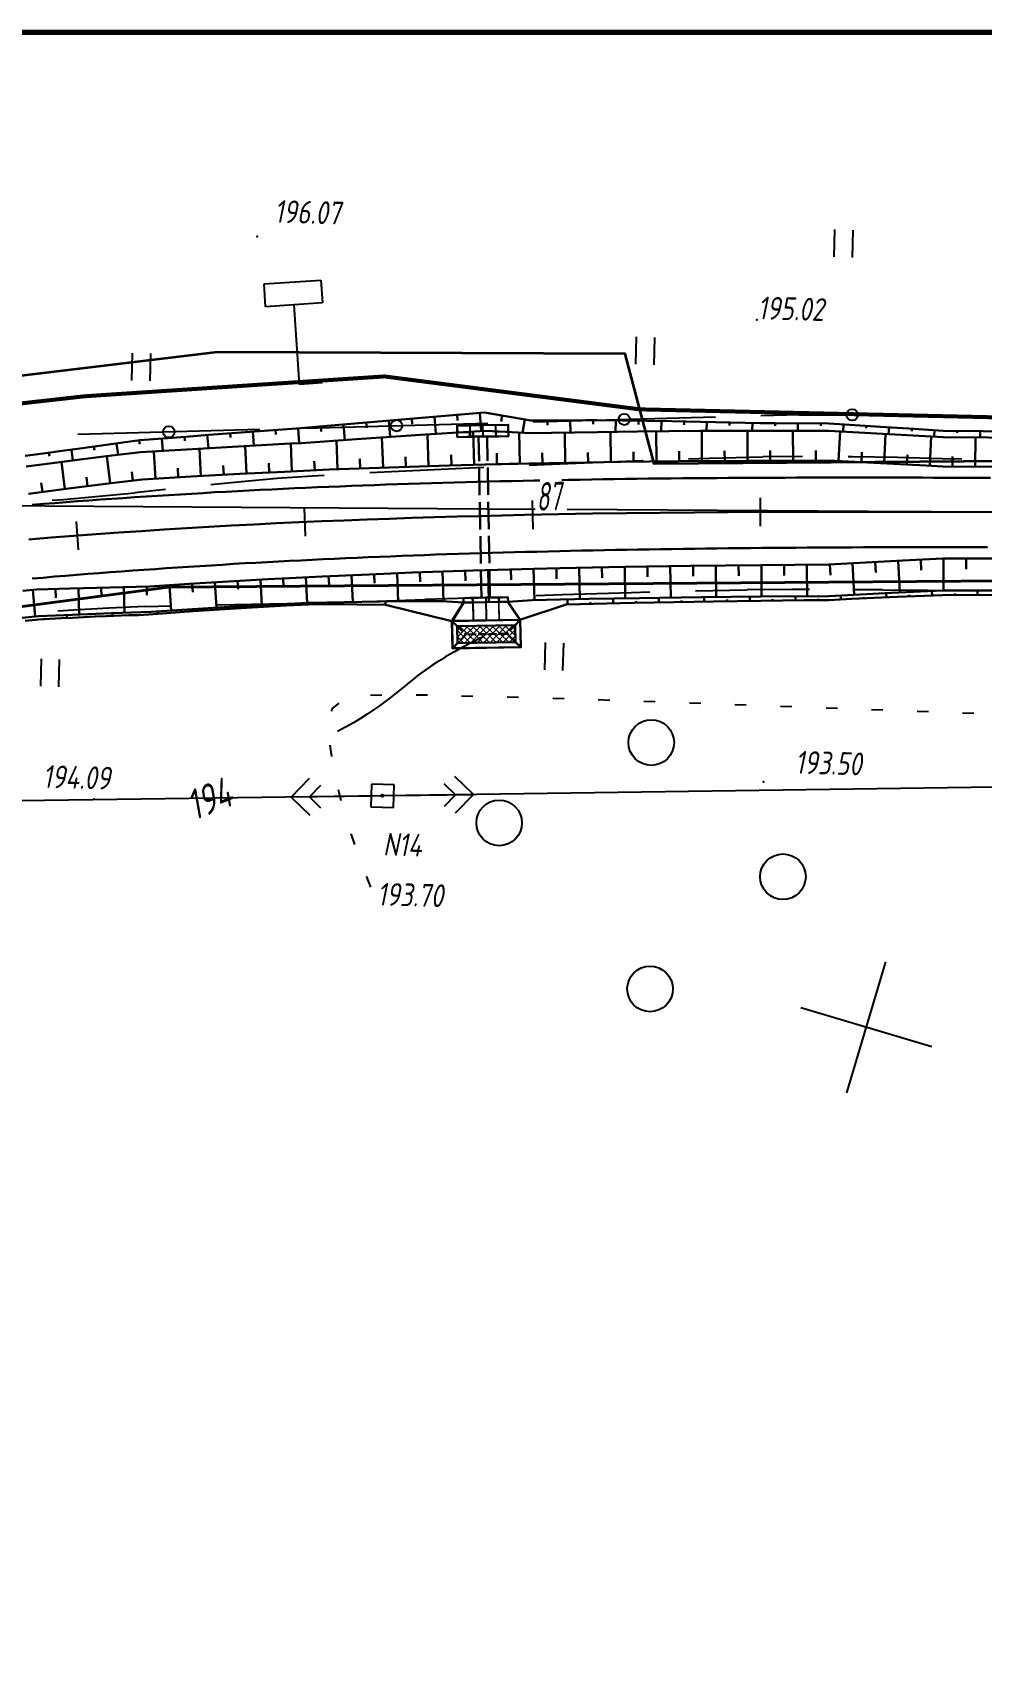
# Paper-space layout 'Лист1' of a CAD drawing. Header units: millimetres. Extents: x -631 to 409, y -3 to 286.
# Drawn here: x -108.6 to -25.3, y 143.5 to 286.5 of the extents above; entities that cross this region are included whole.
import ezdxf

# ---------------------------------------------------------------- set-up
doc = ezdxf.new("R2010")
doc.units = ezdxf.units.MM
doc.linetypes.add('ACAD_ISO02W100', pattern=[15, 12, -3])
doc.linetypes.add('CONTI', pattern=[0])
for name, color, linetype, lineweight in [('10', 1, 'Continuous', 35), ('КОПИЯ_ОСЬ_13_ОТКОСЫ', 7, 'Continuous', 30), ('КОПИЯ_ОСЬ_ГРАНИЦЫ_ПОЛОС', 7, 'Continuous', 30), ('ОСЬ_ВЕРХ_ПОКРЫТИЯ_ГРАНИЦЫ_ПОЛОС', 7, 'Continuous', 30), ('ОСЬ_ВЕРХ_ПОКРЫТИЯ_ОСЬ', 1, 'Continuous', 30), ('Трубы мет.', 7, 'ACAD_ISO02W100', 30)]:
    doc.layers.add(name, color=color, linetype=linetype, lineweight=lineweight)
for name, color, linetype in [('_Оформление', 7, 'Continuous'), ('_Ростелеком', 6, 'Continuous'), ('GOR_BDEFAULT', 212, 'CONTI'), ('NAD_MDEFAULT', 7, 'CONTI'), ('PI_OTDEFAULT', 172, 'CONTI'), ('PI_TTDEFAULT', 5, 'CONTI'), ('PLN_O', 7, 'CONTI'), ('SETKR', 2, 'CONTI'), ('SIT_LDEFAULT', 7, 'CONTI'), ('USLZNDEFAULT', 7, 'CONTI'), ('ZAPSKDEFAULT', 7, 'CONTI'), ('КОПИЯ_ОСЬ_ТАНГЕНСЫ', 1, 'Continuous'), ('ОСЬ_ВЕРХ_ПОКРЫТИЯ_ПИКЕТЫ', 1, 'Continuous')]:
    doc.layers.add(name, color=color, linetype=linetype)
doc.styles.add('eskd', font='isocpeur.ttf', dxfattribs={"width": 1.2, "height": 2})
doc.styles.add('SHRFT', font='isocpeui.ttf')
doc.styles.get("Standard").update_dxf_attribs({"font": 'isocpeui.ttf'})
doc.linetypes.add('Связь', pattern='A,12.5,[130,ltypeshp.shx,S=1,R=-30,X=0,Y=0.9],1,[130,ltypeshp.shx,S=1,R=-30,X=0,Y=0.9],1,[130,ltypeshp.shx,S=1,R=-30,X=0,Y=0.9],4.5', length=19)

# ---------------------------------------------------------------- blocks, each defined once
blk = doc.blocks.new('BL_333')
at = {"color": 0}
for p, q in [((0, -6), (0, 6)), ((-6, 0), (6, 0))]:
    blk.add_line(p, q, dxfattribs=at)
blk = doc.blocks.new('BL_2011')
at = {"color": 0}
for p, q in [((0, 0), (0, 2.4)), ((1.6, 0), (1.6, 2.4))]:
    blk.add_line(p, q, dxfattribs=at)
blk = doc.blocks.new('BL_2004')
at = {"color": 0}
blk.add_circle((0, 0), 2, dxfattribs=at)
blk = doc.blocks.new('BL_27')
at = {"color": 0}
for p, q in [((1, 1), (-1, 1)), ((-1, 1), (-1, -1)), ((1, -1), (1, 1)), ((-1, -1), (1, -1))]:
    blk.add_line(p, q, dxfattribs=at)
blk.add_circle((0, 0), 0.1, dxfattribs=at)
blk = doc.blocks.new('A$C25637593')
at = {"layer": 'Трубы мет.', "linetype": 'Continuous', "lineweight": 0}
h = blk.add_hatch(dxfattribs=at)
h.set_pattern_fill('ANSI37', color=256, scale=64, angle=180, style=0)
h.set_pattern_definition([(225, (2253.2026, 3680.535), (5.656854, -5.656854), []), (315, (2253.2026, 3680.535), (5.656854, 5.656854), [])])
h.paths.add_polyline_path([(49, 51), (79, 51), (79, -51), (49, -51)])
at = {"layer": 'Трубы мет.', "linetype": 'Continuous'}
for points in [[(8, -39), (8, -39), (40, -60), (40, -60), (40, 60), (8, 39), (8, 39)], [(40, 60), (49, 51)], [(88, 60), (79, 51)], [(0, 39), (0, 23), (0, 0), (0, -23), (0, -39)], [(0, 23), (8, 23), (8, 39), (0, 39)], [(0, -23), (8, -23), (8, -39), (0, -39)], [(40, -60), (49, -51)], [(79, -51), (88, -60)]]:
    blk.add_lwpolyline(points, dxfattribs=at)
at = {"layer": 'Трубы мет.', "linetype": 'Continuous', "lineweight": 0}
for points in [[(39, 23), (39, 58.1), (9, 38.5), (9, 23)], [(9, -23), (9, -38.5), (39, -58.1), (39, -23)]]:
    blk.add_lwpolyline(points, close=True, dxfattribs=at)
at = {"layer": 'Трубы мет.', "linetype": 'Continuous'}
for points in [[(40, 60), (88, 60), (88, -60), (40, -60)], [(49, 51), (79, 51), (79, -51), (49, -51)]]:
    blk.add_lwpolyline(points, close=True, dxfattribs=at)
at = {"layer": 'Трубы мет.', "ltscale": 1.2}
for points in [[(49, 51), (64, 36)], [(79, 51), (64, 36)], [(64, 36), (64, -36)], [(49, -51), (64, -36)], [(64, -36), (79, -51)]]:
    blk.add_lwpolyline(points, dxfattribs=at)
at = {"layer": 'Трубы мет.', "linetype": 'Continuous', "lineweight": 0}
for points in [[(1, 22), (39, 22)], [(1, 22), (1, 0.5)], [(1, 0.5), (39, 0.5)], [(39, 0.5), (39, 22)], [(1, -0.5), (39, -0.5)], [(1, -0.5), (1, -22)], [(1, -22), (39, -22)], [(39, -22), (39, -0.5)]]:
    blk.add_lwpolyline(points, dxfattribs=at)
blk = doc.blocks.new('A$C76A07AE2')
at = {"layer": 'Трубы мет.', "linetype": 'Continuous', "lineweight": 0}
for p, q in [((-18.9, 44.2), (-8, 44.2)), ((-18.9, 44.2), (-18.9, 23)), ((-4, 45), (-1.3, 45)), ((-18.9, 23), (0, 23)), ((-18.9, 22.1), (-0.9, 22.1)), ((-18.9, 22.1), (-18.9, 21.8)), ((-18.9, 21.8), (-18.9, 0.5)), ((-0.9, 22.1), (-0.9, 0.5)), ((-18.9, -0.5), (-18.9, -20.5)), ((-18.9, -20.5), (-18.9, -22)), ((-18.9, -22), (-0.9, -22)), ((-18.9, -23), (0, -23)), ((-18.9, -23), (-18.9, -44.1)), ((-0.9, -0.5), (-0.9, -20.5)), ((-0.9, -20.5), (-0.9, -22)), ((-18.9, -44.1), (-8, -44.1))]:
    blk.add_line(p, q, dxfattribs=at)
at = {"layer": 'Трубы мет.', "linetype": 'Continuous'}
blk.add_lwpolyline([(-20, -45), (0, -45), (0, 45), (-20, 45)], close=True, dxfattribs=at)
for points in [[(-8, 45), (-8, 23), (0, 23)], [(-8, -45), (-8, -23), (0, -23)]]:
    blk.add_lwpolyline(points, dxfattribs=at)
at = {"layer": 'Трубы мет.', "linetype": 'Continuous', "lineweight": 0}
for points in [[(-18.9, 0.5), (-0.9, 0.5)], [(-18.9, -0.5), (-0.9, -0.5)]]:
    blk.add_lwpolyline(points, dxfattribs=at)
blk = doc.blocks.new('BL_13')
at = {"color": 0}
for p, q in [((-2.5, 7), (-2.5, 9)), ((-2.5, 9), (2.5, 9)), ((2.5, 9), (2.5, 7)), ((0, 7), (-2.5, 7)), ((0, 0), (0, 7)), ((2.5, 7), (0, 7)), ((2, 0), (0, 0))]:
    blk.add_line(p, q, dxfattribs=at)

psp = doc.layouts.new('Лист1')

# ---------------------------------------------------------------- linework, layer by layer
at = {"layer": '10'}
for points in [[(363.15, 217.98), (270.61, 240.2), (270.61, 240.2), (165.72, 252.11), (138.5, 253.16), (135.53, 244.03), (108.75, 245.22), (85.35, 246.01), (35.89, 247.68), (-3.54, 249), (-54.06, 248.62), (-56.58, 258.29), (-92.37, 258.43), (-170.38, 249.03)], [(358.59, 198.79), (260.03, 220.95), (172.12, 231.93), (84.45, 235.37), (-3.92, 238.51), (-96.69, 237.8), (-169.26, 228.22), (-179.86, 225.38), (-179.86, 225.38), (-219.76, 204.92), (-333.48, 155.76), (-439.31, 106.41), (-511.15, 56.46), (-555.55, 25.63), (-567.6, 12.84)], [(-567.6, 12.84), (-555.55, 25.63), (-511.15, 56.46), (-439.31, 106.41), (-333.48, 155.76), (-219.76, 204.92), (-179.86, 225.38), (-179.86, 225.38), (-169.26, 228.22), (-96.69, 237.8), (-3.92, 238.51), (84.45, 235.37), (172.12, 231.93), (260.03, 220.95), (358.59, 198.79)]]:
    psp.add_lwpolyline(points, dxfattribs=at)
at = {"layer": '_Оформление', "lineweight": 70, "ltscale": 200}
psp.add_lwpolyline([(409.25, 286.47), (-630.97, 286.47), (-630.97, 0.59), (409.25, 0.59)], close=True, dxfattribs=at)
at = {"layer": '_Ростелеком', "color": 5, "linetype": 'Связь', "const_width": 0.35}
psp.add_lwpolyline([(362.62, 215.74), (359.57, 216.81), (326.08, 224.47), (287.84, 232.64), (256.85, 238.39), (230.59, 242.78), (202.55, 246.74), (170.95, 250.01), (152.88, 250.06), (137.33, 249.57), (105.95, 251.27), (73.11, 251.95), (34.78, 252.32), (-9.41, 252.38), (-55.31, 253.41), (-77.73, 256.3), (-104.02, 254.56), (-126.94, 251.99)], dxfattribs=at)
at = {"layer": 'GOR_BDEFAULT', "color": 212, "elevation": 194, "flags": 128}
psp.add_lwpolyline([(-69.09, 233.43), (-69.32, 233.32), (-69.58, 233.19), (-69.87, 233.05), (-70.17, 232.89), (-70.5, 232.72), (-70.85, 232.54), (-71.21, 232.35), (-71.57, 232.14), (-71.96, 231.92), (-72.35, 231.69), (-72.75, 231.44), (-73.15, 231.19), (-73.55, 230.92), (-73.96, 230.65), (-74.35, 230.37), (-74.75, 230.07), (-75.14, 229.76), (-75.54, 229.45), (-75.94, 229.12), (-76.35, 228.79), (-76.77, 228.45), (-77.22, 228.1), (-77.68, 227.75), (-78.17, 227.39), (-78.69, 227.03), (-79.24, 226.66), (-79.82, 226.29), (-80.45, 225.91), (-81.13, 225.53), (-81.85, 225.15)], dxfattribs=at)
at = {"layer": 'NAD_MDEFAULT', "color": 7}
for p, q in [((-79.28, 212.38), (-79.29, 212.41)), ((-78.92, 211.49), (-79.28, 212.38))]:
    psp.add_line(p, q, dxfattribs=at)
at = {"layer": 'PI_TTDEFAULT', "color": 5}
for p in [(-88.89, 268.57, 196.07), (-45.04, 261.28, 195.02), (-44.45, 220.71, 193.5), (-103.21, 219.21, 194.09), (-77.9, 219.5, 193.7)]:
    psp.add_point(p, dxfattribs=at)
at = {"layer": 'PLN_O'}
for p, q in [((-104.65, 251.22), (-88.66, 251.66)), ((-84.65, 251.77), (-68.66, 252.2)), ((-64.66, 252.31), (-48.67, 252.75)), ((-44.67, 252.86), (-41.33, 252.95)), ((-41.33, 252.94), (-28.66, 252.88))]:
    psp.add_line(p, q, dxfattribs=at)
for centre in [(-56.67, 252.53), (-36.66, 252.93), (-96.65, 251.44), (-76.66, 251.98)]:
    psp.add_circle(centre, 0.5, dxfattribs=at)
at = {"layer": 'SIT_LDEFAULT', "color": 7}
for p, q in [((-55.08, 248.9), (-61.62, 248.64)), ((-55.02, 248.9), (-55.08, 248.9)), ((-49.21, 249.1), (-51.02, 249.03)), ((-44.51, 249.22), (-49.21, 249.1)), ((-41.02, 249.26), (-44.51, 249.23)), ((-36.63, 249.23), (-37.02, 249.23)), ((-32.69, 249.18), (-36.63, 249.23)), ((-28.74, 249.07), (-32.69, 249.18)), ((-27.04, 249.03), (-28.74, 249.07)), ((-87.15, 247.34), (-90.28, 247.06)), ((-84.03, 247.56), (-87.15, 247.34)), ((-83, 247.62), (-84.03, 247.56)), ((-74.6, 248.05), (-79, 247.84)), ((-69.01, 248.31), (-74.61, 248.04)), ((-61.62, 248.64), (-65.01, 248.49)), ((-99.64, 246.07), (-102.76, 245.75)), ((-96.93, 246.37), (-99.64, 246.08)), ((-90.28, 247.06), (-92.96, 246.79)), ((-105.89, 245.48), (-106.88, 245.41)), ((-102.76, 245.76), (-105.89, 245.48)), ((-62.13, 237.15), (-56.03, 237.35)), ((-56.03, 237.35), (-54.42, 237.39)), ((-50.41, 237.49), (-45.89, 237.58)), ((-45.89, 237.59), (-41.93, 237.62)), ((-41.93, 237.62), (-40.42, 237.62)), ((-36.42, 237.61), (-34.01, 237.59)), ((-34.01, 237.58), (-30.06, 237.53)), ((-30.06, 237.54), (-26.42, 237.49)), ((-105.03, 235.81), (-101.91, 235.99)), ((-101.9, 236), (-98.77, 236.13)), ((-98.78, 236.11), (-96.4, 236.17)), ((-92.4, 236.25), (-89.39, 236.31)), ((-89.39, 236.32), (-86.26, 236.38)), ((-86.27, 236.37), (-83.13, 236.45)), ((-83.13, 236.45), (-82.41, 236.47)), ((-78.4, 236.59), (-74.18, 236.73)), ((-74.18, 236.74), (-68.41, 236.94)), ((-64.41, 237.08), (-62.13, 237.15)), ((-106.39, 235.72), (-105.02, 235.82)), ((-82.3, 227.13), (-81.71, 227.64)), ((-78.94, 228.33), (-77.95, 228.35)), ((-74.95, 228.37), (-73.95, 228.35)), ((-70.95, 228.28), (-69.95, 228.25)), ((-66.95, 228.18), (-65.95, 228.16)), ((-62.94, 228.07), (-61.94, 228.04)), ((-58.95, 227.94), (-57.94, 227.9)), ((-54.95, 227.8), (-53.95, 227.76)), ((-50.95, 227.66), (-49.95, 227.63)), ((-46.96, 227.52), (-45.96, 227.48)), ((-42.96, 227.37), (-41.96, 227.33)), ((-82.34, 226.93), (-82.32, 227.14)), ((-38.96, 227.22), (-37.96, 227.18)), ((-34.98, 227.07), (-33.97, 227.03)), ((-30.97, 226.93), (-29.97, 226.89)), ((-26.97, 226.78), (-25.97, 226.74)), ((-82.34, 222.96), (-82.48, 223.95)), ((-84.33, 221.02), (-85.91, 219.39)), ((-84.3, 219.41), (-83.32, 220.42)), ((-17.2, 220.35), (-77.9, 219.5)), ((-72.52, 220.58), (-71.5, 219.58)), ((-69.91, 219.61), (-71.53, 221.19)), ((-77.9, 219.5), (-130.7, 218.78)), ((-78.9, 219.48), (-85.91, 219.39)), ((-85.91, 219.39), (-84.28, 217.81)), ((-83.3, 218.42), (-84.3, 219.41)), ((-81.51, 219.05), (-81.76, 220.02)), ((-76.91, 219.51), (-69.91, 219.61)), ((-71.5, 219.58), (-72.49, 218.57)), ((-71.48, 217.99), (-69.91, 219.61)), ((-80.33, 215.22), (-80.64, 216.17))]:
    psp.add_line(p, q, dxfattribs=at)
at = {"layer": 'КОПИЯ_ОСЬ_13_ОТКОСЫ'}
for points in [[(-109.25, 249.33), (-107.24, 249.6), (-106.24, 249.73), (-104.22, 250.01), (-100.7, 250.5), (-99.2, 250.7), (-97.18, 250.86), (-95.16, 251.01), (-94.15, 251.1), (-93.14, 251.18), (-89.1, 251.48), (-85.06, 251.76), (-82.75, 251.97), (-75.84, 252.55), (-68.93, 253.12), (-64.88, 252.42), (-64.07, 252.42), (-60.04, 252.46), (-59.04, 252.46), (-52.49, 252.38), (-49.97, 252.33), (-44.75, 252.2), (-43.44, 252.19), (-38.72, 252.17), (-33.7, 251.86), (-32.7, 251.79), (-31.69, 251.73), (-28.69, 251.54), (-21.67, 251.48)], [(-69.35, 253.09), (-69.23, 251.52)], [(-87.29, 251.6), (-87.26, 251.19)], [(-85.3, 251.74), (-85.21, 250.44)], [(-83.3, 251.92), (-83.27, 251.48)], [(-81.31, 252.09), (-81.19, 250.72)], [(-79.32, 252.26), (-79.28, 251.8)], [(-77.33, 252.43), (-77.21, 250.99)], [(-75.33, 252.6), (-75.29, 252.12)], [(-73.34, 252.76), (-73.22, 251.26)], [(-71.35, 252.92), (-71.31, 252.42)], [(-67.38, 252.85), (-67.47, 252.34)], [(-65.41, 252.51), (-65.61, 251.35)], [(-63.41, 252.43), (-63.41, 252.03)], [(-61.41, 252.45), (-61.4, 251.37)], [(-59.41, 252.46), (-59.41, 252.1)], [(-57.41, 252.44), (-57.43, 251.44)], [(-55.41, 252.42), (-55.42, 252.08)], [(-53.41, 252.39), (-53.43, 251.5)], [(-51.41, 252.36), (-51.42, 252.06)], [(-49.42, 252.31), (-49.44, 251.53)], [(-47.42, 252.26), (-47.42, 252)], [(-45.42, 252.21), (-45.43, 251.54)], [(-43.42, 252.19), (-43.42, 251.96)], [(-41.42, 252.18), (-41.42, 251.54)], [(-39.42, 252.18), (-39.42, 251.96)], [(-37.42, 252.09), (-37.46, 251.46)], [(-35.42, 251.97), (-35.44, 251.76)], [(-33.43, 251.84), (-33.47, 251.24)], [(-31.43, 251.71), (-31.44, 251.51)], [(-29.44, 251.59), (-29.47, 251.02)], [(-109.18, 248.41), (-106.67, 248.73), (-104.66, 248.98), (-101.64, 249.35), (-99.13, 249.64), (-95.6, 249.86), (-91.56, 250.1), (-86.01, 250.4), (-85.01, 250.45), (-80.17, 250.79), (-74.13, 251.2), (-68.89, 251.54), (-67.08, 251.44), (-64.86, 251.31), (-63.05, 251.35), (-59.02, 251.42), (-55.5, 251.47), (-52.73, 251.51), (-49.97, 251.53), (-44.74, 251.54), (-41.93, 251.54), (-38.72, 251.53), (-28.69, 250.98), (-16.67, 250.88)], [(-109.18, 248.41), (-106.67, 248.73), (-104.66, 248.98), (-101.64, 249.35), (-99.13, 249.64), (-95.6, 249.86), (-91.56, 250.1), (-86.01, 250.4), (-85.01, 250.45), (-80.17, 250.79), (-74.13, 251.2), (-68.89, 251.54), (-67.08, 251.44), (-64.86, 251.31), (-63.05, 251.35), (-59.02, 251.42), (-55.5, 251.47), (-52.73, 251.51), (-49.97, 251.53), (-44.74, 251.54), (-41.93, 251.54), (-38.72, 251.53), (-28.69, 250.98), (-16.67, 250.88)], [(-103.22, 250.15), (-103.18, 249.84)], [(-101.24, 250.42), (-101.1, 249.41)], [(-99.26, 250.69), (-99.21, 250.35)], [(-97.26, 250.85), (-97.18, 249.76)], [(-95.27, 251), (-95.24, 250.64)], [(-93.28, 251.17), (-93.18, 250)], [(-91.28, 251.32), (-91.25, 250.93)], [(-89.84, 247.78), (-89.96, 250.18)], [(-89.29, 251.46), (-89.2, 250.23)], [(-85.84, 247.97), (-85.95, 250.4)], [(-81.84, 248.15), (-81.94, 250.67)], [(-77.85, 248.3), (-77.94, 250.95)], [(-73.85, 248.43), (-73.94, 251.21)], [(-69.85, 248.54), (-69.93, 251.47)], [(-65.85, 248.64), (-65.91, 251.37)], [(-61.85, 248.72), (-61.9, 251.37)], [(-57.85, 248.78), (-57.89, 251.43)], [(-53.85, 248.83), (-53.88, 251.5)], [(-49.85, 248.87), (-49.87, 251.53)], [(-45.85, 248.9), (-45.86, 251.54)], [(-41.85, 248.91), (-41.86, 251.54)], [(-37.85, 248.88), (-37.72, 251.48)], [(-33.86, 248.67), (-33.73, 251.26)], [(-29.86, 248.47), (-29.73, 251.04)], [(-27.44, 251.53), (-27.44, 251.34)], [(-25.87, 248.4), (-25.85, 250.96)], [(-25.44, 251.51), (-25.44, 250.95)], [(-108.98, 246.01), (-105.23, 246.49), (-101.47, 246.95), (-98.97, 247.25), (-94.7, 247.51), (-90.43, 247.75), (-86.51, 247.94), (-82.59, 248.12), (-77.31, 248.32), (-72.03, 248.48), (-68.82, 248.57), (-66.01, 248.64), (-61.49, 248.73), (-56.97, 248.8), (-51.95, 248.85), (-45.93, 248.9), (-38.72, 248.92), (-30.2, 248.49), (-28.7, 248.41), (-11.18, 248.32)], [(-107.18, 249.61), (-107.14, 249.3)], [(-105.77, 246.42), (-106.07, 248.81)], [(-105.2, 249.87), (-105.07, 248.93)], [(-101.8, 246.92), (-102.09, 249.29)], [(-97.82, 247.32), (-97.97, 249.71)], [(-93.83, 247.56), (-93.97, 249.96)], [(-83.84, 248.06), (-83.88, 248.87)], [(-79.85, 248.22), (-79.88, 249.06)], [(-75.85, 248.36), (-75.88, 249.25)], [(-71.85, 248.49), (-71.87, 249.42)], [(-67.85, 248.59), (-67.87, 249.57)], [(-63.85, 248.68), (-63.87, 249.59)], [(-59.85, 248.75), (-59.87, 249.63)], [(-55.85, 248.81), (-55.86, 249.69)], [(-51.85, 248.86), (-51.86, 249.74)], [(-47.85, 248.88), (-47.86, 249.77)], [(-43.85, 248.91), (-43.86, 249.79)], [(-39.85, 248.92), (-39.86, 249.79)], [(-35.86, 248.78), (-35.81, 249.64)], [(-31.86, 248.57), (-31.82, 249.43)], [(-27.87, 248.41), (-27.86, 249.26)], [(-103.79, 246.67), (-103.88, 247.47)], [(-99.81, 247.15), (-99.91, 247.94)], [(-95.83, 247.44), (-95.87, 248.24)], [(-91.83, 247.67), (-91.88, 248.47)], [(-87.84, 247.88), (-87.88, 248.68)], [(-107.75, 246.17), (-107.86, 246.97)], [(-109.47, 237.48), (-108.28, 237.59), (-105.31, 237.69), (-101.83, 237.79), (-98.36, 237.86), (-94.4, 238.13), (-90.43, 238.37), (-87.95, 238.51), (-85.47, 238.64), (-83.19, 238.75), (-79.72, 238.9), (-75.25, 239.08), (-69.93, 239.26), (-64.61, 239.41), (-62.32, 239.47), (-56.59, 239.59), (-50.87, 239.68), (-44.69, 239.75), (-38.71, 239.79), (-32.22, 240.14), (-28.72, 240.32), (-9.94, 240.31)], [(-30.64, 240.22), (-30.6, 239.3)], [(-28.65, 240.32), (-28.65, 237.52)], [(-26.65, 240.32), (-26.65, 239.39)], [(-82.62, 238.77), (-82.58, 238.02)], [(-80.62, 238.86), (-80.51, 236.5)], [(-78.62, 238.95), (-78.59, 238.16)], [(-76.62, 239.03), (-76.53, 236.56)], [(-74.63, 239.11), (-74.6, 238.28)], [(-72.63, 239.17), (-72.54, 236.58)], [(-70.63, 239.24), (-70.6, 238.37)], [(-68.63, 239.3), (-68.55, 236.57)], [(-66.63, 239.36), (-66.6, 238.45)], [(-64.63, 239.41), (-64.56, 236.67)], [(-62.63, 239.46), (-62.61, 238.55)], [(-60.63, 239.51), (-60.57, 236.76)], [(-58.63, 239.55), (-58.61, 238.63)], [(-56.63, 239.58), (-56.58, 236.83)], [(-54.63, 239.62), (-54.62, 238.7)], [(-52.63, 239.65), (-52.59, 236.89)], [(-50.63, 239.68), (-50.62, 238.76)], [(-48.63, 239.7), (-48.6, 236.94)], [(-46.63, 239.73), (-46.62, 238.8)], [(-44.63, 239.75), (-44.61, 236.98)], [(-42.63, 239.76), (-42.63, 238.84)], [(-40.63, 239.78), (-40.61, 237.01)], [(-38.63, 239.79), (-38.58, 238.87)], [(-36.64, 239.9), (-36.49, 237.13)], [(-34.64, 240.01), (-34.59, 239.09)], [(-32.64, 240.12), (-32.49, 237.34)], [(-114.18, 234.65), (-108.09, 235.26), (-105.13, 235.39), (-101.67, 235.52), (-98.21, 235.63), (-92.29, 236.02), (-90.32, 236.14), (-84.38, 236.44), (-78.14, 236.55), (-75.66, 236.57), (-72.69, 236.58), (-70.77, 236.45), (-66.87, 236.52), (-64.75, 236.67), (-59.79, 236.77), (-55.32, 236.85), (-49.85, 236.92), (-44.68, 236.98), (-38.7, 237.02), (-33.22, 237.3), (-28.73, 237.52), (-10.75, 237.5)], [(-114.18, 234.65), (-108.09, 235.26), (-105.13, 235.39), (-101.67, 235.52), (-98.21, 235.63), (-92.29, 236.02), (-90.32, 236.14), (-84.38, 236.44), (-78.14, 236.55), (-75.66, 236.57), (-72.69, 236.58), (-70.77, 236.45), (-66.87, 236.52), (-64.75, 236.67), (-59.79, 236.77), (-55.32, 236.85), (-49.85, 236.92), (-44.68, 236.98), (-38.7, 237.02), (-33.22, 237.3), (-28.73, 237.52), (-10.75, 237.5)], [(-108.59, 237.56), (-108.38, 235.23)], [(-106.59, 237.65), (-106.56, 236.87)], [(-104.59, 237.71), (-104.52, 235.42)], [(-102.59, 237.77), (-102.57, 237)], [(-100.59, 237.82), (-100.54, 235.56)], [(-98.59, 237.86), (-98.58, 237.11)], [(-96.6, 237.98), (-96.45, 235.74)], [(-94.6, 238.11), (-94.55, 237.37)], [(-92.6, 238.24), (-92.47, 236.01)], [(-90.61, 238.36), (-90.56, 237.62)], [(-88.61, 238.47), (-88.49, 236.23)], [(-86.61, 238.58), (-86.57, 237.83)], [(-84.62, 238.68), (-84.51, 236.43)], [(-29.65, 237.08), (-29.67, 237.47)], [(-25.66, 237.11), (-25.66, 237.52)], [(-109.25, 234.86), (-108.07, 234.97), (-106.1, 235.08), (-105.11, 235.12), (-103.13, 235.22), (-102.15, 235.27), (-100.17, 235.35), (-99.73, 235.35), (-99.29, 235.36), (-98.86, 235.38), (-98.42, 235.41), (-94.5, 235.7), (-90.8, 235.94), (-88.33, 236.09), (-86.35, 236.2), (-84.38, 236.3), (-83.58, 236.31), (-82.59, 236.32), (-80.11, 236.3), (-77.64, 236.27), (-71.8, 234.81), (-71.8, 234.81), (-65.85, 234.93), (-65.85, 234.93), (-61.76, 236.28), (-55.81, 236.43), (-48.85, 236.56), (-44.67, 236.62), (-40.89, 236.66), (-38.7, 236.68), (-36.71, 236.77), (-32.72, 236.95), (-28.73, 237.11), (-17.75, 237.12)], [(-93.62, 235.76), (-93.63, 235.93)], [(-91.63, 235.89), (-91.63, 235.95)], [(-89.63, 236.01), (-89.64, 236.17)], [(-87.63, 236.13), (-87.64, 236.18)], [(-85.64, 236.24), (-85.64, 236.37)], [(-83.64, 236.31), (-83.64, 236.36)], [(-81.64, 236.31), (-81.64, 236.48)], [(-79.64, 236.29), (-79.64, 236.35)], [(-77.64, 236.27), (-77.63, 236.55)], [(-61.64, 236.29), (-61.65, 236.73)], [(-59.64, 236.33), (-59.65, 236.48)], [(-57.64, 236.38), (-57.65, 236.81)], [(-55.64, 236.43), (-55.65, 236.57)], [(-53.64, 236.47), (-53.65, 236.87)], [(-51.64, 236.51), (-51.65, 236.64)], [(-49.65, 236.55), (-49.65, 236.93)], [(-47.65, 236.58), (-47.65, 236.71)], [(-45.65, 236.61), (-45.65, 236.97)], [(-43.65, 236.63), (-43.65, 236.75)], [(-41.65, 236.66), (-41.65, 237)], [(-39.65, 236.67), (-39.65, 236.79)], [(-37.65, 236.73), (-37.66, 237.07)], [(-35.65, 236.82), (-35.65, 236.93)], [(-33.65, 236.91), (-33.67, 237.28)], [(-31.65, 236.99), (-31.66, 237.12)], [(-27.66, 237.11), (-27.66, 237.25)], [(-107.6, 235), (-107.6, 235.09)], [(-105.6, 235.1), (-105.61, 235.37)], [(-103.6, 235.2), (-103.61, 235.29)], [(-101.61, 235.29), (-101.62, 235.52)], [(-99.61, 235.36), (-99.61, 235.43)], [(-97.61, 235.47), (-97.63, 235.67)], [(-95.62, 235.62), (-95.62, 235.68)]]:
    psp.add_lwpolyline(points, dxfattribs=at)
at = {"layer": 'КОПИЯ_ОСЬ_ГРАНИЦЫ_ПОЛОС'}
for points in [[(-24.53, 247.39), (-25.53, 247.4), (-26.53, 247.4), (-27.53, 247.41), (-28.53, 247.41), (-29.53, 247.41), (-30.53, 247.42), (-31.53, 247.42), (-32.53, 247.42), (-33.53, 247.42), (-34.53, 247.42), (-35.53, 247.42), (-36.53, 247.42), (-37.53, 247.42), (-38.53, 247.42), (-39.54, 247.42), (-40.54, 247.42), (-41.54, 247.42), (-42.54, 247.41), (-43.54, 247.41), (-44.54, 247.41), (-45.54, 247.4), (-46.54, 247.4), (-47.54, 247.39), (-48.55, 247.38), (-49.55, 247.38), (-50.55, 247.37), (-51.55, 247.36), (-52.55, 247.35), (-53.55, 247.34), (-54.55, 247.33), (-55.56, 247.31), (-56.56, 247.3), (-57.56, 247.29), (-58.56, 247.27), (-59.56, 247.26), (-60.56, 247.24), (-61.57, 247.22), (-62.15, 247.21)], [(-64.08, 247.18), (-64.57, 247.17), (-65.57, 247.14), (-66.58, 247.12), (-67.58, 247.1), (-68.58, 247.07), (-69.58, 247.05), (-70.58, 247.02), (-71.59, 247), (-72.59, 246.97), (-73.59, 246.94), (-74.59, 246.91), (-75.6, 246.87), (-76.6, 246.84), (-77.6, 246.81), (-78.6, 246.77), (-79.61, 246.73), (-80.61, 246.69), (-81.61, 246.65), (-82.61, 246.61), (-83.61, 246.57), (-84.62, 246.53), (-85.62, 246.48), (-86.62, 246.44), (-87.62, 246.39), (-88.63, 246.34), (-89.63, 246.29), (-90.63, 246.24), (-91.63, 246.18), (-92.63, 246.13), (-93.64, 246.07), (-94.64, 246.01), (-95.64, 245.95), (-96.64, 245.89), (-97.65, 245.83), (-98.65, 245.77), (-99.65, 245.7), (-100.65, 245.63), (-101.65, 245.56), (-102.65, 245.49), (-103.66, 245.42), (-104.66, 245.35), (-105.66, 245.27), (-106.66, 245.19), (-107.66, 245.11), (-108.66, 245.03)]]:
    psp.add_lwpolyline(points, dxfattribs=at)
at = {"layer": 'КОПИЯ_ОСЬ_ТАНГЕНСЫ'}
for p, q in [((-176.6, 245.38), (-64.5, 244.66)), ((-61.68, 244.64), (135.32, 243.38))]:
    psp.add_line(p, q, dxfattribs=at)
at = {"layer": 'ОСЬ_ВЕРХ_ПОКРЫТИЯ_ГРАНИЦЫ_ПОЛОС'}
for points in [[(-108.98, 246.01), (-105.23, 246.49), (-101.47, 246.95), (-98.97, 247.25), (-94.7, 247.51), (-90.43, 247.75), (-86.51, 247.94), (-82.59, 248.12), (-77.31, 248.32), (-72.03, 248.48), (-66.76, 248.62), (-61.49, 248.73), (-56.97, 248.8), (-51.95, 248.85), (-45.93, 248.9), (-38.72, 248.92), (-30.2, 248.49), (-28.7, 248.41), (-11.18, 248.32)], [(-109.47, 237.48), (-108.28, 237.59), (-105.31, 237.69), (-101.83, 237.79), (-98.36, 237.86), (-94.4, 238.13), (-90.43, 238.37), (-87.95, 238.51), (-85.47, 238.64), (-83.19, 238.75), (-79.72, 238.9), (-75.25, 239.08), (-69.93, 239.26), (-64.61, 239.41), (-62.32, 239.47), (-56.59, 239.59), (-50.87, 239.68), (-44.69, 239.75), (-38.71, 239.79), (-32.22, 240.14), (-28.72, 240.32), (-9.94, 240.31)], [(-24.79, 241.33), (-25.78, 241.33), (-26.77, 241.33), (-27.76, 241.33), (-28.75, 241.32), (-29.74, 241.32), (-30.73, 241.32), (-31.72, 241.32), (-32.71, 241.32), (-33.7, 241.31), (-34.69, 241.31), (-35.68, 241.31), (-36.67, 241.3), (-37.66, 241.3), (-38.65, 241.29), (-39.63, 241.29), (-40.62, 241.28), (-41.61, 241.27), (-42.6, 241.26), (-43.59, 241.26), (-44.58, 241.25), (-45.57, 241.24), (-46.56, 241.23), (-47.55, 241.22), (-48.54, 241.21), (-49.52, 241.2), (-50.51, 241.18), (-51.5, 241.17), (-52.49, 241.15), (-53.48, 241.14), (-54.47, 241.12), (-55.46, 241.11), (-56.44, 241.09), (-57.43, 241.07), (-58.42, 241.05), (-59.41, 241.03), (-60.4, 241.01), (-61.38, 240.99), (-62.37, 240.97), (-63.36, 240.95), (-64.35, 240.92), (-65.33, 240.9), (-66.32, 240.87), (-67.31, 240.84), (-68.3, 240.81), (-69.28, 240.78), (-70.27, 240.75), (-71.26, 240.72), (-72.24, 240.69), (-73.23, 240.66), (-74.22, 240.62), (-75.2, 240.59), (-76.19, 240.55), (-77.18, 240.51), (-78.16, 240.47), (-79.15, 240.43), (-80.13, 240.39), (-81.12, 240.35), (-82.11, 240.3), (-83.09, 240.26), (-84.08, 240.21), (-85.06, 240.16), (-86.05, 240.11), (-87.03, 240.06), (-88.02, 240.01), (-89, 239.95), (-89.99, 239.9), (-90.97, 239.84), (-91.96, 239.78), (-92.94, 239.72), (-93.92, 239.66), (-94.91, 239.6), (-95.89, 239.54), (-96.87, 239.47), (-97.86, 239.4), (-98.84, 239.33), (-99.82, 239.26), (-100.81, 239.19), (-101.79, 239.12), (-102.77, 239.04), (-103.75, 238.97), (-104.74, 238.89), (-105.72, 238.81), (-106.7, 238.73), (-107.68, 238.64), (-108.66, 238.56)]]:
    psp.add_lwpolyline(points, dxfattribs=at)
at = {"layer": 'ОСЬ_ВЕРХ_ПОКРЫТИЯ_ОСЬ'}
psp.add_lwpolyline([(-108.94, 242), (-106.97, 242.16), (-104.99, 242.31), (-103.02, 242.46), (-101.04, 242.6), (-99.06, 242.73), (-97.08, 242.86), (-95.11, 242.98), (-93.13, 243.1), (-91.15, 243.21), (-89.17, 243.31), (-87.19, 243.41), (-85.21, 243.5), (-83.23, 243.59), (-81.25, 243.67), (-79.27, 243.74), (-77.29, 243.81), (-75.31, 243.88), (-73.33, 243.94), (-71.35, 244), (-69.36, 244.05), (-67.38, 244.1), (-65.4, 244.15), (-62.43, 244.21), (-59.46, 244.26), (-56.48, 244.3), (-53.51, 244.34), (-50.54, 244.37), (-47.56, 244.39), (-43.6, 244.41), (-39.64, 244.42), (-34.68, 244.42), (-29.73, 244.41), (-22.79, 244.39)], dxfattribs=at)
at = {"layer": 'ОСЬ_ВЕРХ_ПОКРЫТИЯ_ПИКЕТЫ'}
for p, q in [((-84.64, 242.27), (-84.75, 244.77)), ((-64.68, 242.91), (-64.73, 245.41)), ((-64.68, 242.91), (-64.73, 245.41)), ((-44.7, 243.16), (-44.72, 245.66)), ((-104.57, 241.09), (-104.76, 243.58))]:
    psp.add_line(p, q, dxfattribs=at)
at = {"layer": 'Трубы мет.', "linetype": 'Continuous'}
for points in [[(-69.08, 251.02), (-66.83, 251.06), (-66.85, 252.06), (-71.35, 251.98), (-71.33, 250.98)], [(-71.79, 234.84), (-70.77, 236.45), (-70.78, 236.85), (-66.88, 236.92), (-66.87, 236.52), (-65.8, 234.94)], [(-71.79, 234.84), (-71.76, 232.44), (-65.75, 232.54), (-65.8, 234.94)]]:
    psp.add_lwpolyline(points, close=True, dxfattribs=at)
for points in [[(-67.71, 251.04), (-70.46, 250.99)], [(-67.46, 236.91), (-70.21, 236.86)]]:
    psp.add_lwpolyline(points, dxfattribs=at)
at = {"layer": 'Трубы мет.', "ltscale": 0.2}
for points in [[(-69.21, 236.88), (-69.46, 251.01), (-69.46, 251.01)], [(-68.46, 236.9), (-68.71, 251.02), (-68.71, 251.02)]]:
    psp.add_lwpolyline(points, dxfattribs=at)

# ---------------------------------------------------------------- block references
at = {"layer": '_Ростелеком', "color": 5, "rotation": 3.825003873330917}
psp.add_blockref('BL_13', (-85.19, 255.6), dxfattribs=at)
at = {"layer": 'SETKR', "color": 82, "rotation": 73.41206077923891}
psp.add_blockref('BL_333', (-35.43, 199.18), dxfattribs=at)
at = {"layer": 'USLZNDEFAULT', "color": 7, "rotation": 358.4120607792389}
psp.add_blockref('BL_27', (-77.9, 219.5), dxfattribs=at)
at = {"layer": 'ZAPSKDEFAULT', "color": 7, "rotation": 358.4120607792389}
for name, p in [('BL_2011', (-38.24, 266.79)), ('BL_2011', (-55.65, 257.37)), ('BL_2011', (-99.9, 255.95)), ('BL_2011', (-63.65, 230.54)), ('BL_2011', (-107.9, 229.11)), ('BL_2004', (-54.3, 224.17)), ('BL_2004', (-67.65, 217.12)), ('BL_2004', (-42.74, 212.4)), ('BL_2004', (-54.41, 202.55))]:
    psp.add_blockref(name, p, dxfattribs=at)
at = {"layer": 'Трубы мет.', "lineweight": 30, "ltscale": 7}
for name, p, xscale, yscale, zscale, rotation in [('A$C76A07AE2', (-69.08, 251.02), 0.05000000000000002, 0.05000000000000002, 0.05000000000000002, 271.0199377517796), ('A$C25637593', (-68.83, 236.89), 0.05000000000000001, 0.05000000000000001, 0.05000000000000001, 271.019937751618)]:
    psp.add_blockref(name, p, dxfattribs=dict(at, xscale=xscale, yscale=yscale, zscale=zscale, rotation=rotation))

# ---------------------------------------------------------------- texts
at = {"layer": 'GOR_BDEFAULT', "color": 212, "style": 'SHRFT', "width": 0.75}
psp.add_text('194', height=2.625, rotation=21.4444, dxfattribs=at).set_placement((-94.45, 217.3, 194))
at = {"layer": 'NAD_MDEFAULT', "color": 7, "style": 'eskd', "oblique": 10, "width": 0.8}
psp.add_text('N14', height=2, rotation=358.1429, dxfattribs=at).set_placement((-77.85, 214.26))
at = {"layer": 'PI_OTDEFAULT', "color": 172, "style": 'eskd', "oblique": 10, "width": 0.8}
for s, p in [('196.07', (-87.39, 269.79)), ('195.02', (-44.95, 261.32)), ('193.50', (-41.67, 221.45)), ('194.09', (-107.72, 220.2)), ('193.70', (-78.36, 209.88))]:
    psp.add_text(s, height=2, rotation=358.4121, dxfattribs=at).set_placement(p)
at = {"layer": 'ОСЬ_ВЕРХ_ПОКРЫТИЯ_ПИКЕТЫ', "width": 0.6}
psp.add_text('87', height=2.5, rotation=1.1961, dxfattribs=at).set_placement((-64.35, 244.51))

doc.saveas('drawing.dxf')
